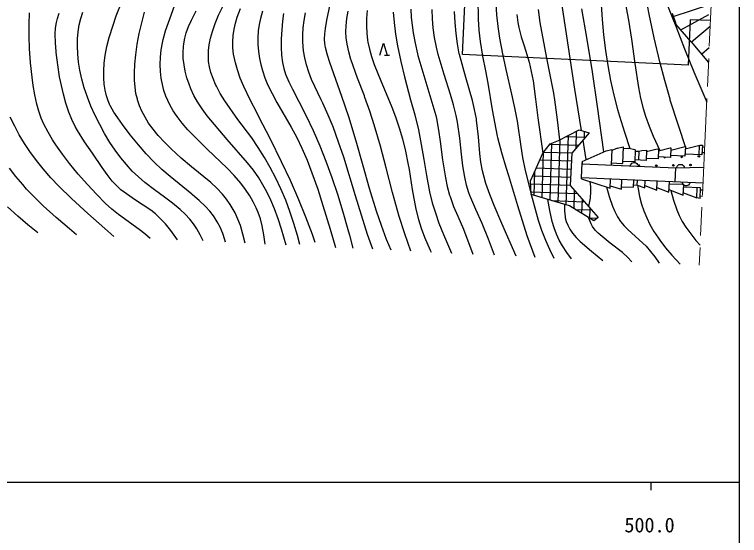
# Model space of a CAD drawing. Units: millimetres, scale not verified. Extents: x 40000 to 680000, y 20000 to 380000.
# Drawn here: x 489103 to 579000, y 198357 to 263030 of the extents above; entities that cross this region are included whole.
import ezdxf
from ezdxf.enums import TextEntityAlignment as Align

# ---------------------------------------------------------------- set-up
doc = ezdxf.new("R2010")
doc.units = ezdxf.units.MM
doc.header["$LTSCALE"] = 1000
doc.linetypes.add('CHAIN', pattern=[18.5, 12, -1.5, 3.5, -1.5])
for name, color, linetype, lineweight in [('M-BGD', 7, 'Continuous', 25), ('M-BMK', 2, 'CHAIN', 13), ('M-BMK-ROW', 30, 'Continuous', 25), ('M-TTL-BAND', 7, 'Continuous', 25)]:
    doc.layers.add(name, color=color, linetype=linetype, lineweight=lineweight)
doc.styles.add('ＭＳ ゴシック', font='')
doc.styles.get('ＭＳ ゴシック').set_extended_font_data('MS Gothic')

# ---------------------------------------------------------------- blocks, each defined once
blk = doc.blocks.new('BUHIN240')
at = {"color": 7, "linetype": 'Continuous', "lineweight": 25}
blk.add_line((-721, -242), (-643, -837), dxfattribs=at)
blk.add_lwpolyline([(-800, 356), (744, 98), (-680, -551)], dxfattribs=at)

msp = doc.modelspace()

# ---------------------------------------------------------------- linework, layer by layer
at = {"layer": 'M-BGD'}
for p, q in [((570785, 262780), (575309, 264270)), ((570643, 263209), (571008, 262103)), ((571741, 261106), (575190, 263013)), ((571008, 262103), (571117, 261819)), ((573015, 259652), (571117, 261819)), ((573035, 259628), (575372, 261571)), ((573015, 259652), (575165, 257066)), ((574291, 258118), (575250, 258915)), ((556554, 247377), (559105, 248696)), ((560356, 248337), (558193, 245818)), ((558728, 246441), (558795, 248535)), ((559105, 248696), (560356, 248337)), ((559767, 247651), (559794, 248498)), ((555503, 246983), (556554, 247377)), ((556511, 239687), (556760, 247484)), ((557502, 239394), (557778, 248009)), ((557508, 247870), (559890, 247794)), ((554611, 245836), (555503, 246983)), ((555465, 246935), (559053, 246820)), ((555520, 239980), (555747, 247074)), ((563885, 246439), (563162, 246131)), ((563885, 246439), (564583, 246589)), ((564583, 246589), (564493, 244541)), ((564577, 246439), (565273, 246409)), ((566068, 246214), (565273, 246409)), ((567460, 246003), (568776, 246336)), ((568776, 246336), (568976, 246327)), ((568976, 246327), (568922, 245098)), ((568965, 246087), (570418, 246464)), ((570418, 246464), (570483, 246461)), ((570483, 246461), (570432, 245282)), ((570471, 246181), (572259, 246633)), ((572292, 246632), (572241, 245453)), ((572259, 246633), (572292, 246632)), ((572280, 246342), (574067, 246805)), ((574001, 246787), (573950, 245629)), ((574067, 246805), (574401, 246790)), ((574401, 246790), (574349, 245611)), ((574683, 246565), (574390, 246530)), ((553533, 243359), (554611, 245836)), ((554529, 240274), (554711, 245965)), ((554706, 245958), (558217, 245846)), ((558193, 245818), (558018, 241822)), ((559499, 244790), (562475, 246118)), ((562475, 246118), (563168, 246271)), ((563168, 246271), (563084, 244353)), ((566068, 246214), (566003, 244725)), ((566062, 246074), (566511, 246054)), ((566511, 246054), (566463, 244955)), ((566511, 246054), (566900, 246155)), ((566900, 246155), (567469, 246203)), ((567469, 246203), (567413, 244914)), ((572241, 245453), (570442, 245532)), ((574349, 245611), (572252, 245703)), ((574650, 245848), (574360, 245861)), ((554235, 244973), (558150, 244848)), ((559410, 242762), (559492, 244635)), ((559499, 244790), (559487, 244510)), ((563095, 244602), (564493, 244541)), ((566003, 244725), (564504, 244791)), ((567413, 244914), (566014, 244975)), ((568922, 245098), (567423, 245164)), ((570432, 245282), (568933, 245348)), ((553806, 243986), (558107, 243849)), ((559487, 244510), (571116, 244001)), ((571039, 242253), (571116, 244001)), ((571116, 244001), (574567, 244060)), ((553075, 242364), (553533, 243359)), ((553368, 243000), (558063, 242850)), ((553538, 240567), (553635, 243593)), ((559404, 242612), (559410, 242762)), ((574477, 242102), (559410, 242762)), ((553167, 240677), (553075, 242364)), ((553094, 242008), (558019, 241851)), ((559404, 242612), (562958, 241475)), ((562958, 241475), (563007, 242604)), ((564353, 241344), (564406, 242543)), ((565865, 241578), (565904, 242477)), ((565878, 241878), (566328, 241858)), ((566328, 241858), (566354, 242458)), ((566328, 241858), (567263, 241507)), ((567263, 241507), (567303, 242416)), ((568753, 241242), (568802, 242351)), ((570243, 240986), (570300, 242285)), ((572085, 241907), (570287, 241985)), ((572029, 240608), (572085, 241907)), ((553149, 241006), (558881, 240823)), ((558018, 241822), (561455, 237840)), ((558488, 238916), (558560, 241193)), ((562971, 241775), (564353, 241344)), ((564367, 241644), (565865, 241578)), ((567276, 241807), (568753, 241242)), ((568766, 241541), (570243, 240986)), ((570257, 241286), (572029, 240608)), ((574170, 241515), (572072, 241607)), ((573716, 240274), (573771, 241532)), ((574112, 240186), (574170, 241515)), ((574436, 241203), (574157, 241215)), ((557905, 239274), (553167, 240677)), ((559469, 238313), (559525, 240076)), ((572042, 240907), (573716, 240274)), ((574112, 240186), (573716, 240274)), ((574400, 240422), (574125, 240486)), ((555713, 239923), (559769, 239794)), ((560952, 237401), (557905, 239274)), ((558629, 238830), (560657, 238765)), ((560450, 237710), (560490, 238958)), ((560345, 237774), (561343, 237742)), ((561455, 237840), (560952, 237401))]:
    msp.add_line(p, q, dxfattribs=at)
for points in [[(572403, 246374), (571381, 249383), (570415, 252411), (570386, 252506), (569725, 254825), (569121, 257160), (568430, 260112), (567800, 263071), (567586, 264125), (566949, 267320), (566250, 270517), (565667, 272766), (565291, 273974), (564973, 275192), (564873, 275810), (564834, 276428), (564868, 277024), (565112, 278186), (565309, 279370), (565308, 279751)], [(568437, 269365), (568891, 267641), (569404, 265928), (569730, 265005), (570663, 262709), (571086, 261584), (572182, 258749), (573338, 255927), (574939, 252141)], [(561616, 267964), (561973, 262414), (562148, 260489), (562385, 258560), (562674, 256689), (563024, 254819), (563424, 253011), (563881, 251218), (564103, 250429), (564724, 248403), (565388, 246381)], [(556599, 266637), (557426, 261168), (558535, 253760), (559379, 248617)], [(520197, 234539), (520034, 235686), (519816, 236805), (519595, 237647), (519319, 238464), (519074, 239050), (518711, 239795), (518290, 240521), (517750, 241320), (517155, 242094), (516344, 243032), (515473, 243947), (513007, 246311), (511779, 247501), (510606, 248722), (509912, 249525), (509272, 250356), (508793, 251071), (508363, 251821), (507879, 252896), (507632, 253607), (507441, 254341), (507297, 255145), (507212, 255964), (507183, 256833), (507215, 257715), (507308, 258624), (507461, 259519), (507550, 259925), (507847, 260997), (508199, 262045), (508524, 262944), (509433, 265547)], [(524467, 234460), (524182, 235584), (523751, 237075), (523259, 238560), (522727, 239978), (522134, 241385), (521507, 242722), (520820, 244043), (520104, 245293), (519331, 246521), (518515, 247702), (516815, 249999), (515163, 252332), (514623, 253220), (514133, 254141), (514037, 254341), (513718, 255070), (513452, 255827), (513273, 256547), (513178, 257186), (513142, 257837), (513167, 258550), (513252, 259264), (513417, 260087), (513644, 260909), (513995, 261923), (514412, 262939), (515629, 265485)], [(564663, 265411), (565230, 262317), (565596, 259983), (566002, 256965), (566467, 253961), (566734, 252651), (567059, 251358), (567348, 250407), (567795, 249172), (568303, 247946), (569122, 246128)], [(515267, 234780), (515188, 235054), (514919, 235843), (514591, 236620), (514252, 237279), (513856, 237913), (513782, 238019), (513311, 238626), (512787, 239203), (512010, 239944), (511182, 240651), (511097, 240721), (508391, 242919), (507391, 243793), (506432, 244711), (505438, 245750), (504478, 246839), (503458, 248095), (502483, 249392), (501914, 250191), (501428, 250915), (500997, 251663), (500979, 251699), (500713, 252305), (500501, 252942), (500333, 253646), (500223, 254369), (500163, 255186), (500164, 256017), (500229, 256968), (500356, 257932), (500571, 259054), (500844, 260156), (500879, 260285), (501277, 261597), (501727, 262876), (502408, 264583)], [(546535, 265048), (546592, 262448), (546679, 261064), (546826, 259677), (547129, 257868), (547494, 256056), (547800, 254516), (548351, 251212), (548962, 247915), (549000, 247750), (549490, 245919), (550041, 244091), (550362, 243046), (551464, 239316), (552626, 235600), (553610, 232907)], [(548785, 264361), (548876, 262997), (549027, 261539), (549237, 260087), (549593, 258149), (550011, 256209), (550731, 253132), (551118, 251455), (551446, 249769), (551885, 246653), (552098, 245262), (552364, 243872), (553181, 240673), (554040, 237480), (554456, 236250), (554933, 235029), (555431, 233901), (555972, 232792)], [(522809, 234412), (522200, 236380), (521798, 237662), (521340, 238924), (520894, 239987), (520388, 241034), (519913, 241897), (519385, 242744), (518719, 243700), (517996, 244632), (515460, 247526), (512987, 250439), (512365, 251303), (511795, 252196), (511360, 252983), (510973, 253808), (510745, 254383), (510478, 255171), (510265, 255990), (510121, 256772), (510037, 257568), (510017, 258302), (510057, 259037), (510098, 259371), (510223, 260071), (510407, 260757), (510690, 261551), (511036, 262340), (511619, 263466)], [(526405, 234720), (526050, 235724), (525231, 237889), (524356, 240030), (523316, 242405), (522220, 244759), (520843, 247554), (519403, 250343), (519176, 250771), (518326, 252416), (517528, 254091), (517103, 255115), (516734, 256160), (516489, 257016), (516270, 258124), (516194, 258875), (516177, 259644), (516222, 260425), (516326, 261201), (516490, 261967), (516712, 262716), (517137, 263762)], [(519864, 263427), (519605, 262539), (519437, 261769), (519327, 260983), (519273, 260147), (519279, 259304), (519347, 258431), (519475, 257565), (519636, 256810), (519843, 256060), (520140, 255181), (520493, 254326), (521033, 253213), (521633, 252114), (523409, 249039), (524094, 247753), (524722, 246447), (525379, 244929), (525983, 243382), (526696, 241355), (527353, 239308), (528236, 236368), (528917, 234113)], [(535802, 233777), (535249, 235104), (534592, 236851), (533992, 238618), (533134, 241417), (532330, 244246), (531468, 247300), (530546, 250346), (529686, 252856), (528197, 257080), (527908, 257997), (527678, 258924), (527595, 259445), (527553, 259978), (527570, 260640), (527648, 261304), (527841, 262342), (528263, 264255)], [(538232, 233658), (537490, 235789), (536797, 237947), (535957, 240954), (535171, 243986), (534469, 246667), (533709, 249330), (533165, 251034), (532560, 252729), (532489, 252916), (531642, 255111), (530847, 257343), (530814, 257449), (530550, 258378), (530342, 259327), (530233, 260125), (530197, 260873), (530221, 261631), (530318, 262546), (530476, 263462)], [(532845, 263508), (532763, 262539), (532741, 261563), (532778, 260711), (532877, 259854), (532917, 259610), (533110, 258714), (533365, 257819), (533699, 256841), (534515, 254785), (535386, 252746), (535886, 251537), (536345, 250313), (536802, 248959), (537202, 247587), (537575, 246082), (537890, 244560), (538030, 243780), (538414, 241322), (538858, 238874), (539182, 237601), (539539, 236502), (539958, 235409), (540656, 233766), (540756, 233535)], [(538255, 263674), (538307, 262648), (538538, 260748), (538769, 259450), (539060, 258156), (539113, 257944), (540251, 254219), (541329, 250486), (541414, 250106), (541683, 248690), (541894, 247259), (542184, 245005), (542533, 242760), (542763, 241680), (543051, 240616), (543110, 240426), (543557, 239212), (544066, 238005), (544775, 236365), (545926, 233282)], [(548632, 233150), (547876, 235130), (547072, 237093), (546287, 238817), (545557, 240564), (545435, 240909), (545160, 241861), (544942, 242829), (544705, 244255), (544525, 245699), (544306, 247682), (544025, 249664), (543861, 250511), (543550, 251802), (543180, 253078), (542375, 255572), (541630, 258083), (541419, 258967), (541192, 260162), (541023, 261377), (540924, 262508), (540884, 263651)], [(551317, 233019), (549523, 237092), (548566, 239331), (548030, 240672), (547550, 242032), (547121, 243610), (546935, 244680), (546808, 245761), (546635, 247850), (546404, 249929), (546382, 250067), (546161, 251222), (545881, 252364), (545048, 255206), (544274, 258065), (544256, 258143), (544029, 259401), (543860, 260670), (543741, 262035), (543681, 263414)], [(556714, 247459), (556447, 249945), (556121, 252423), (555989, 253243), (555104, 257624), (554278, 262016), (554091, 263630)], [(559427, 263742), (560043, 260174), (560729, 255905), (561357, 251624), (562137, 245967)], [(505919, 235237), (505268, 235820), (504575, 236359), (501980, 238194), (501164, 238858), (500383, 239571), (499254, 240717), (498159, 241914), (498139, 241937), (497003, 243217), (495913, 244536), (495047, 245673), (494228, 246847), (493815, 247487), (493259, 248429), (492757, 249397), (492427, 250146), (492120, 251009), (491866, 251900), (491615, 253044), (491419, 254213), (491280, 255250), (491095, 257038), (490971, 258822), (490920, 260317), (490925, 261811), (490948, 263217)], [(509296, 235072), (509097, 235364), (508483, 236214), (507821, 237025), (507214, 237680), (506566, 238290), (506002, 238753), (504126, 239994), (502294, 241277), (501744, 241786), (501228, 242346), (500576, 243166), (499966, 244030), (498770, 245832), (497803, 247226), (496895, 248641), (496613, 249143), (496201, 250015), (495839, 250922), (495475, 252014), (495165, 253137), (494697, 255272), (494458, 256786), (494277, 258315), (494267, 258425), (494184, 259511), (494161, 260596), (494200, 261316), (494300, 262033), (494419, 262541), (494634, 263186)], [(512495, 234915), (512128, 235678), (511704, 236421), (511291, 237036), (510836, 237616), (510267, 238236), (509649, 238821), (508699, 239607), (507697, 240357), (506472, 241247), (505268, 242173), (504472, 242859), (503713, 243592), (502971, 244396), (502273, 245240), (501582, 246174), (500928, 247158), (500281, 248245), (499673, 249385), (499104, 250505), (498585, 251662), (498147, 252779), (497762, 253927), (497460, 255006), (497216, 256103), (497049, 257120), (496942, 258144), (496901, 259091), (496921, 260028), (496997, 260892), (497134, 261752), (497318, 262538), (497562, 263315)], [(517696, 234661), (517432, 235754), (517112, 236822), (516809, 237639), (516455, 238424), (515861, 239450), (515401, 240102), (514886, 240726), (514195, 241454), (513444, 242156), (511063, 244139), (509781, 245211), (508532, 246334), (507688, 247165), (506898, 248028), (506285, 248781), (505728, 249560), (505289, 250273), (504905, 251009), (504608, 251707), (504367, 252427), (504340, 252521), (504167, 253241), (504049, 253991), (503978, 254868), (503967, 255768), (504022, 256881), (504137, 258003), (504325, 259347), (504570, 260671), (504878, 262006), (505243, 263320)], [(522448, 263163), (522322, 262215), (522232, 261125), (522182, 260017), (522160, 258987), (522198, 257965), (522317, 257051), (522490, 256331), (522721, 255626), (523109, 254686), (523560, 253752), (524355, 252231), (525266, 250438), (526118, 248630), (526944, 246732), (527711, 244818), (528456, 242795), (529147, 240745), (529819, 238554), (530437, 236336), (530622, 235631), (531044, 234009)], [(533518, 233888), (532860, 235734), (531376, 240507), (529921, 245300), (529287, 247197), (528596, 249072), (527992, 250551), (527327, 252018), (527121, 252441), (525919, 254973), (525586, 255854), (525305, 256766), (525095, 257645), (524945, 258536), (524849, 259634), (524841, 260505), (524893, 261376), (525011, 262301), (525189, 263226)], [(536058, 263304), (536164, 262050), (536354, 260588), (536605, 259129), (537011, 257200), (537477, 255279), (538225, 252436), (538728, 250583), (539177, 248715), (539543, 246880), (539850, 245031), (540176, 243025), (540563, 241024), (540898, 239669), (541286, 238400), (541733, 237148), (542309, 235706), (542928, 234269), (543308, 233410)], [(551393, 263039), (551526, 262016), (551637, 261422), (551935, 260267), (552292, 259121), (552910, 257120), (553186, 255963), (553403, 254795), (553716, 252504), (553984, 250204), (554611, 245836)], [(501438, 235456), (500305, 236474), (498208, 238308), (496159, 240179), (494592, 241719), (493601, 242775), (492653, 243873), (491818, 244923), (491018, 246015), (490330, 247036), (489693, 248088), (489132, 249155), (488564, 250292)], [(559582, 247435), (559922, 245281), (559967, 244999)], [(565454, 244249), (565499, 244362), (565564, 244457), (565663, 244563), (565776, 244618), (565895, 244647), (566050, 244641), (566166, 244601), (566273, 244536), (566365, 244422), (566421, 244322), (566454, 244205)], [(496773, 235684), (495908, 236431), (494258, 237834), (492659, 239274), (491609, 240295), (490603, 241355), (490116, 241907), (489289, 242904), (488501, 243948)], [(571195, 244002), (571233, 244118), (571291, 244216), (571384, 244328), (571493, 244390), (571610, 244427), (571765, 244430), (571883, 244397), (571994, 244339), (572094, 244230), (572155, 244134), (572195, 244019)], [(560449, 242278), (560515, 241673), (560539, 241068), (560463, 240232), (560293, 239187)], [(566365, 241844), (566435, 241393), (566619, 240442), (566863, 239504), (567146, 238650), (567492, 237809), (567896, 236982), (568392, 236112), (568944, 235265), (569106, 235036), (569838, 234073), (570622, 233141), (571651, 232026)], [(572888, 242172), (572843, 242058), (572779, 241964), (572679, 241858), (572567, 241803), (572448, 241773), (572293, 241780), (572177, 241820), (572070, 241885), (571977, 241999), (571922, 242099), (571889, 242215)], [(562508, 241619), (562846, 240420), (563240, 239247), (563526, 238568), (563863, 237925), (564244, 237348), (564689, 236814), (565190, 236307), (567416, 234277), (567982, 233630), (568508, 232937), (569046, 232153)], [(570480, 241201), (570828, 239983), (571231, 238792), (571532, 238081), (571910, 237350), (572342, 236647), (572945, 235800), (573600, 234982), (574122, 234377)], [(558186, 232683), (557583, 233490), (557036, 234322), (556643, 235022), (556305, 235748), (556017, 236530), (555781, 237348), (555488, 238692), (555248, 240061)], [(492012, 235908), (490744, 236920), (489515, 237977), (488255, 239174)], [(557307, 239451), (557316, 238679), (557384, 237923), (557404, 237809), (557527, 237331), (557707, 236868), (557968, 236379), (558290, 235906), (558747, 235358), (559264, 234836), (560633, 233662), (562073, 232494)], [(565657, 232318), (565120, 232911), (564536, 233465), (564513, 233485), (562973, 234662), (561495, 235868), (561117, 236279), (560788, 236726), (560602, 237048), (560267, 237822)]]:
    msp.add_lwpolyline(points, dxfattribs=at)
for centre in [(573963, 245421), (568679, 244270), (570800, 244306), (572921, 244343)]:
    msp.add_circle(centre, 99.5, dxfattribs=at)
for centre, start, end in [((571842, 245385), 118.17044, 56.81477), ((569721, 245349), 198.28208, 336.70313), ((564437, 244197), 72.58349, 102.40172), ((566558, 244234), 338.14838, 196.83683)]:
    msp.add_arc(centre, 99.5, start, end, dxfattribs=at)
at = {"layer": 'M-BMK'}
msp.add_line((578358, 326511), (574009, 231911), dxfattribs=at)
at = {"layer": 'M-BMK-ROW'}
for p, q in [((544668, 258044), (546597, 299999)), ((572896, 262383), (572637, 256758)), ((575404, 262267), (572896, 262383)), ((572637, 256758), (544668, 258044))]:
    msp.add_line(p, q, dxfattribs=at)
at = {"layer": 'M-TTL-BAND'}
for p, q in [((579000, 20000), (579000, 370000)), ((40000, 205000), (579000, 205000)), ((568000, 205000), (568000, 204000))]:
    msp.add_line(p, q, dxfattribs=at)

# ---------------------------------------------------------------- block references
at = {"layer": 'M-BGD', "rotation": 82.51266}
msp.add_blockref('BUHIN240', (534853, 258720), dxfattribs=at)

# ---------------------------------------------------------------- texts
at = {"layer": 'M-TTL-BAND', "style": 'ＭＳ ゴシック'}
msp.add_text('500.0', height=1833, dxfattribs=at).set_placement((567844, 198195), align=Align.BOTTOM_CENTER)

doc.saveas('drawing.dxf')
